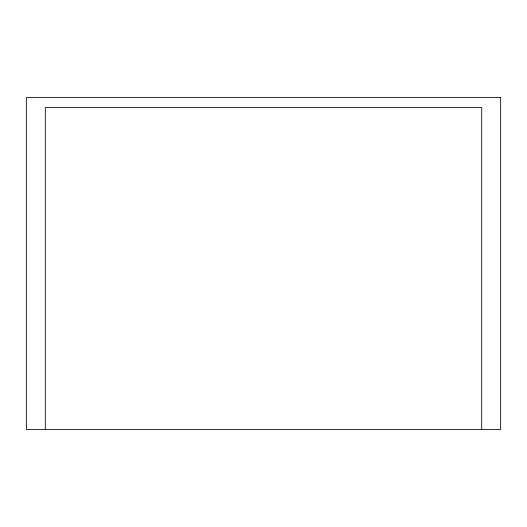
<?xml version="1.0" encoding="UTF-8"?>
<svg xmlns="http://www.w3.org/2000/svg" width="527" height="527" viewBox="0 0 527 527"><rect width="100%" height="100%" fill="white"/><g stroke="black" fill="none" stroke-linecap="round" stroke-linejoin="round"><path stroke-width="0.79" d="M481.704 429.505L481.704 107.594L45.296 107.594L45.296 429.505M500.65 97.495L26.35 97.495L26.35 429.505L500.65 429.505L500.65 97.495"/></g></svg>
